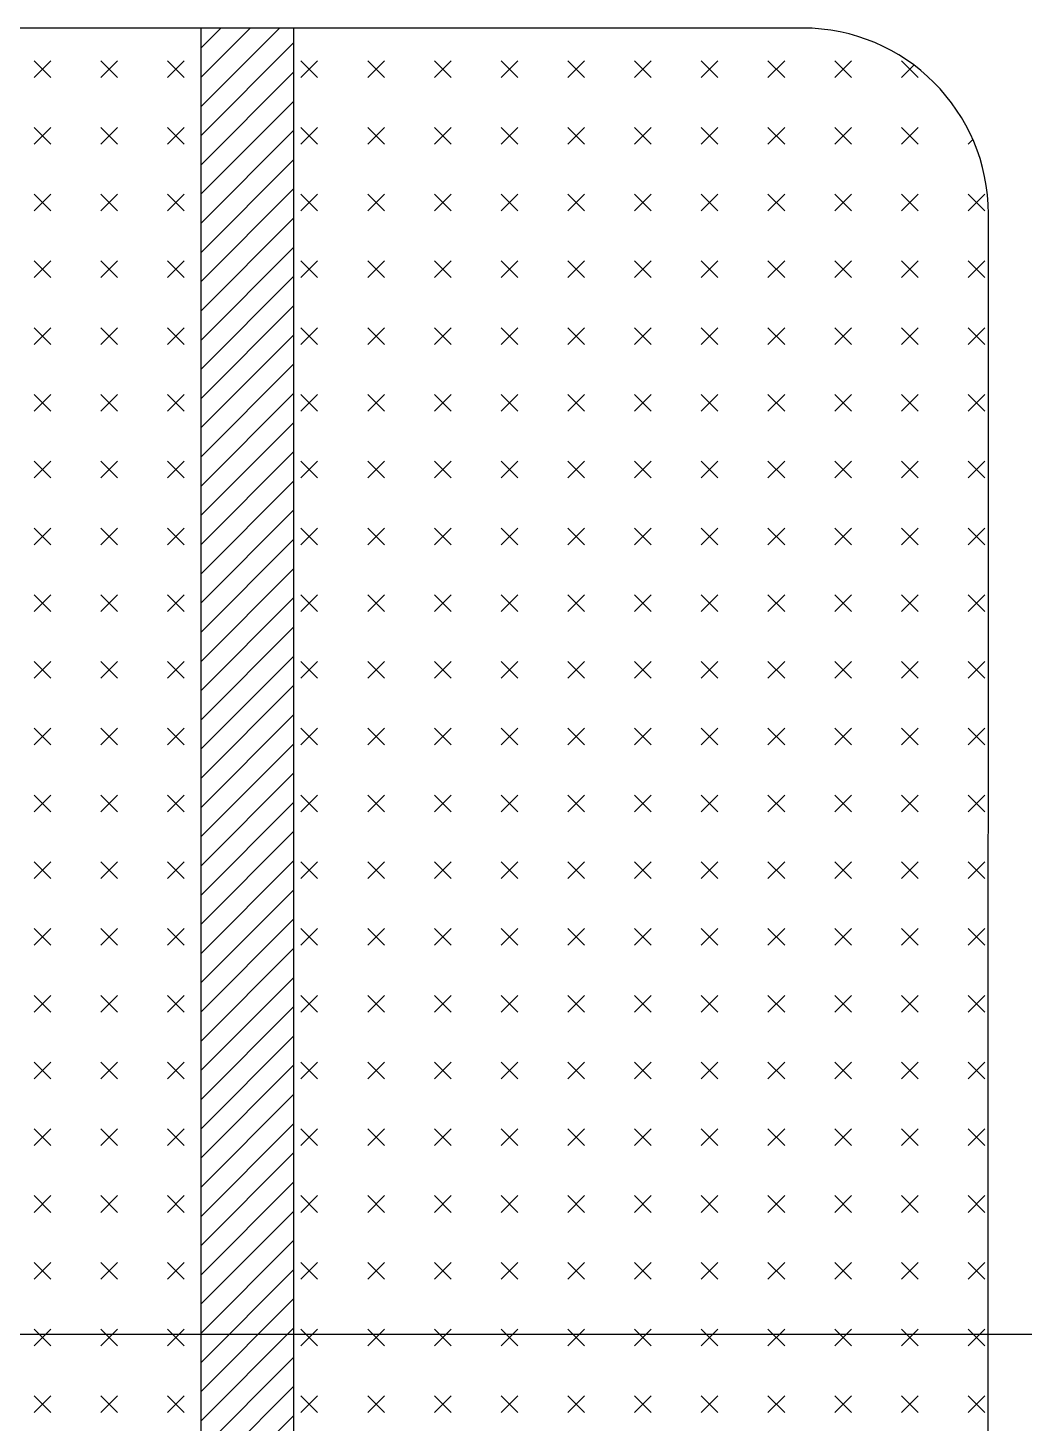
# Model space of a CAD drawing. Extents: x 877.3 to 905.5, y -378.9 to -356.4.
# Drawn here: x 879.249 to 879.744, y -368.605 to -367.913 of the extents above; entities that cross this region are included whole.
import ezdxf

# ---------------------------------------------------------------- set-up
doc = ezdxf.new("R2010")
doc.units = 0
doc.header["$LTSCALE"] = 0.01
doc.layers.get('0').update_dxf_attribs({"linetype": 'CONTINUOUS'})

msp = doc.modelspace()

# ---------------------------------------------------------------- linework, layer by layer
at = {"color": 7}
for p, q in [((879.63388, -367.91317), (877.97404, -367.9131)), ((879.33508, -367.91316), (879.33502, -369.29636)), ((879.3741, -367.91316), (879.33508, -367.95219)), ((879.35961, -367.91316), (879.33508, -367.9377)), ((879.34512, -367.91316), (879.33508, -367.92321)), ((879.38118, -367.91316), (879.38113, -369.29636)), ((879.38118, -367.92057), (879.33507, -367.96668)), ((879.2606, -367.92936), (879.25232, -367.93764)), ((879.2606, -367.93764), (879.25232, -367.92936)), ((879.29372, -367.92936), (879.28544, -367.93764)), ((879.29372, -367.93764), (879.28544, -367.92936)), ((879.32685, -367.92936), (879.31857, -367.93764)), ((879.32685, -367.93764), (879.31857, -367.92936)), ((879.38118, -367.93507), (879.33507, -367.98117)), ((879.39309, -367.92936), (879.38481, -367.93764)), ((879.39309, -367.93764), (879.38481, -367.92936)), ((879.42622, -367.92936), (879.41794, -367.93764)), ((879.42622, -367.93764), (879.41794, -367.92936)), ((879.45934, -367.92936), (879.45106, -367.93764)), ((879.45934, -367.93764), (879.45106, -367.92936)), ((879.49247, -367.92936), (879.48419, -367.93764)), ((879.49247, -367.93764), (879.48419, -367.92936)), ((879.52559, -367.92936), (879.51731, -367.93764)), ((879.52559, -367.93764), (879.51731, -367.92936)), ((879.55871, -367.92936), (879.55043, -367.93764)), ((879.55871, -367.93764), (879.55043, -367.92936)), ((879.59184, -367.92936), (879.58356, -367.93764)), ((879.59184, -367.93764), (879.58356, -367.92936)), ((879.62496, -367.92936), (879.61668, -367.93764)), ((879.62496, -367.93764), (879.61668, -367.92936)), ((879.65809, -367.92936), (879.64981, -367.93764)), ((879.65809, -367.93764), (879.64981, -367.92936)), ((879.69121, -367.93764), (879.68293, -367.92936)), ((879.68906, -367.93151), (879.68293, -367.93764)), ((879.38118, -367.94956), (879.33507, -367.99567)), ((879.2606, -367.96249), (879.25232, -367.97077)), ((879.2606, -367.97077), (879.25232, -367.96249)), ((879.29372, -367.96249), (879.28544, -367.97077)), ((879.29372, -367.97077), (879.28544, -367.96249)), ((879.32685, -367.96249), (879.31857, -367.97077)), ((879.32685, -367.97077), (879.31857, -367.96249)), ((879.39309, -367.96249), (879.38481, -367.97077)), ((879.39309, -367.97077), (879.38481, -367.96249)), ((879.42622, -367.96249), (879.41794, -367.97077)), ((879.42622, -367.97077), (879.41794, -367.96249)), ((879.45934, -367.96249), (879.45106, -367.97077)), ((879.45934, -367.97077), (879.45106, -367.96249)), ((879.49247, -367.96249), (879.48419, -367.97077)), ((879.49247, -367.97077), (879.48419, -367.96249)), ((879.52559, -367.96249), (879.51731, -367.97077)), ((879.52559, -367.97077), (879.51731, -367.96249)), ((879.55871, -367.96249), (879.55043, -367.97077)), ((879.55871, -367.97077), (879.55043, -367.96249)), ((879.59184, -367.96249), (879.58356, -367.97077)), ((879.59184, -367.97077), (879.58356, -367.96249)), ((879.62496, -367.96249), (879.61668, -367.97077)), ((879.62496, -367.97077), (879.61668, -367.96249)), ((879.65809, -367.96249), (879.64981, -367.97077)), ((879.65809, -367.97077), (879.64981, -367.96249)), ((879.69121, -367.96249), (879.68293, -367.97077)), ((879.69121, -367.97077), (879.68293, -367.96249)), ((879.38118, -367.96405), (879.33507, -368.01016)), ((879.71837, -367.96845), (879.71605, -367.97077)), ((879.38118, -367.97854), (879.33507, -368.02465)), ((879.2606, -367.99561), (879.25232, -368.00389)), ((879.2606, -368.00389), (879.25232, -367.99561)), ((879.29372, -367.99561), (879.28544, -368.00389)), ((879.29372, -368.00389), (879.28544, -367.99561)), ((879.32685, -367.99561), (879.31857, -368.00389)), ((879.32685, -368.00389), (879.31857, -367.99561)), ((879.38118, -367.99303), (879.33507, -368.03914)), ((879.39309, -367.99561), (879.38481, -368.00389)), ((879.39309, -368.00389), (879.38481, -367.99561)), ((879.42622, -367.99561), (879.41794, -368.00389)), ((879.42622, -368.00389), (879.41794, -367.99561)), ((879.45934, -367.99561), (879.45106, -368.00389)), ((879.45934, -368.00389), (879.45106, -367.99561)), ((879.49247, -367.99561), (879.48419, -368.00389)), ((879.49247, -368.00389), (879.48419, -367.99561)), ((879.52559, -367.99561), (879.51731, -368.00389)), ((879.52559, -368.00389), (879.51731, -367.99561)), ((879.55871, -367.99561), (879.55043, -368.00389)), ((879.55871, -368.00389), (879.55043, -367.99561)), ((879.59184, -367.99561), (879.58356, -368.00389)), ((879.59184, -368.00389), (879.58356, -367.99561)), ((879.62496, -367.99561), (879.61668, -368.00389)), ((879.62496, -368.00389), (879.61668, -367.99561)), ((879.65809, -367.99561), (879.64981, -368.00389)), ((879.65809, -368.00389), (879.64981, -367.99561)), ((879.69121, -367.99561), (879.68293, -368.00389)), ((879.69121, -368.00389), (879.68293, -367.99561)), ((879.72433, -367.99561), (879.71605, -368.00389)), ((879.72433, -368.00389), (879.71605, -367.99561)), ((879.38118, -368.00753), (879.33507, -368.05364)), ((879.72604, -369.20416), (879.72609, -368.00539)), ((879.38118, -368.02202), (879.33507, -368.06813)), ((879.2606, -368.02874), (879.25232, -368.03702)), ((879.2606, -368.03702), (879.25232, -368.02874)), ((879.29372, -368.02874), (879.28544, -368.03702)), ((879.29372, -368.03702), (879.28544, -368.02874)), ((879.32685, -368.02874), (879.31857, -368.03702)), ((879.32685, -368.03702), (879.31857, -368.02874)), ((879.39309, -368.02874), (879.38481, -368.03702)), ((879.39309, -368.03702), (879.38481, -368.02874)), ((879.42622, -368.02874), (879.41794, -368.03702)), ((879.42622, -368.03702), (879.41794, -368.02874)), ((879.45934, -368.02874), (879.45106, -368.03702)), ((879.45934, -368.03702), (879.45106, -368.02874)), ((879.49247, -368.02874), (879.48419, -368.03702)), ((879.49247, -368.03702), (879.48419, -368.02874)), ((879.52559, -368.02874), (879.51731, -368.03702)), ((879.52559, -368.03702), (879.51731, -368.02874)), ((879.55871, -368.02874), (879.55043, -368.03702)), ((879.55871, -368.03702), (879.55043, -368.02874)), ((879.59184, -368.02874), (879.58356, -368.03702)), ((879.59184, -368.03702), (879.58356, -368.02874)), ((879.62496, -368.02874), (879.61668, -368.03702)), ((879.62496, -368.03702), (879.61668, -368.02874)), ((879.65809, -368.02874), (879.64981, -368.03702)), ((879.65809, -368.03702), (879.64981, -368.02874)), ((879.69121, -368.02874), (879.68293, -368.03702)), ((879.69121, -368.03702), (879.68293, -368.02874)), ((879.72433, -368.02874), (879.71605, -368.03702)), ((879.72433, -368.03702), (879.71605, -368.02874)), ((879.38118, -368.03651), (879.33507, -368.08262)), ((879.38118, -368.051), (879.33507, -368.09711)), ((879.2606, -368.06186), (879.25232, -368.07014)), ((879.2606, -368.07014), (879.25232, -368.06186)), ((879.29372, -368.06186), (879.28544, -368.07014)), ((879.29372, -368.07014), (879.28544, -368.06186)), ((879.32685, -368.06186), (879.31857, -368.07014)), ((879.32685, -368.07014), (879.31857, -368.06186)), ((879.38118, -368.0655), (879.33507, -368.1116)), ((879.39309, -368.06186), (879.38481, -368.07014)), ((879.39309, -368.07014), (879.38481, -368.06186)), ((879.42622, -368.06186), (879.41794, -368.07014)), ((879.42622, -368.07014), (879.41794, -368.06186)), ((879.45934, -368.06186), (879.45106, -368.07014)), ((879.45934, -368.07014), (879.45106, -368.06186)), ((879.49247, -368.06186), (879.48419, -368.07014)), ((879.49247, -368.07014), (879.48419, -368.06186)), ((879.52559, -368.06186), (879.51731, -368.07014)), ((879.52559, -368.07014), (879.51731, -368.06186)), ((879.55871, -368.06186), (879.55043, -368.07014)), ((879.55871, -368.07014), (879.55043, -368.06186)), ((879.59184, -368.06186), (879.58356, -368.07014)), ((879.59184, -368.07014), (879.58356, -368.06186)), ((879.62496, -368.06186), (879.61668, -368.07014)), ((879.62496, -368.07014), (879.61668, -368.06186)), ((879.65809, -368.06186), (879.64981, -368.07014)), ((879.65809, -368.07014), (879.64981, -368.06186)), ((879.69121, -368.06186), (879.68293, -368.07014)), ((879.69121, -368.07014), (879.68293, -368.06186)), ((879.72433, -368.06186), (879.71605, -368.07014)), ((879.72433, -368.07014), (879.71605, -368.06186)), ((879.38118, -368.07999), (879.33507, -368.1261)), ((879.2606, -368.09498), (879.25232, -368.10326)), ((879.2606, -368.10326), (879.25232, -368.09498)), ((879.29372, -368.09498), (879.28544, -368.10326)), ((879.29372, -368.10326), (879.28544, -368.09498)), ((879.32685, -368.09498), (879.31857, -368.10326)), ((879.32685, -368.10326), (879.31857, -368.09498)), ((879.38118, -368.09448), (879.33507, -368.14059)), ((879.39309, -368.09498), (879.38481, -368.10326)), ((879.39309, -368.10326), (879.38481, -368.09498)), ((879.42622, -368.09498), (879.41794, -368.10326)), ((879.42622, -368.10326), (879.41794, -368.09498)), ((879.45934, -368.09498), (879.45106, -368.10326)), ((879.45934, -368.10326), (879.45106, -368.09498)), ((879.49247, -368.09498), (879.48419, -368.10326)), ((879.49247, -368.10326), (879.48419, -368.09498)), ((879.52559, -368.09498), (879.51731, -368.10326)), ((879.52559, -368.10326), (879.51731, -368.09498)), ((879.55871, -368.09498), (879.55043, -368.10326)), ((879.55871, -368.10326), (879.55043, -368.09498)), ((879.59184, -368.09498), (879.58356, -368.10326)), ((879.59184, -368.10326), (879.58356, -368.09498)), ((879.62496, -368.09498), (879.61668, -368.10326)), ((879.62496, -368.10326), (879.61668, -368.09498)), ((879.65809, -368.09498), (879.64981, -368.10326)), ((879.65809, -368.10326), (879.64981, -368.09498)), ((879.69121, -368.09498), (879.68293, -368.10326)), ((879.69121, -368.10326), (879.68293, -368.09498)), ((879.72433, -368.09498), (879.71605, -368.10326)), ((879.72433, -368.10326), (879.71605, -368.09498)), ((879.38118, -368.10897), (879.33507, -368.15508)), ((879.2606, -368.12811), (879.25232, -368.13639)), ((879.2606, -368.13639), (879.25232, -368.12811)), ((879.29372, -368.12811), (879.28544, -368.13639)), ((879.29372, -368.13639), (879.28544, -368.12811)), ((879.32685, -368.12811), (879.31857, -368.13639)), ((879.32685, -368.13639), (879.31857, -368.12811)), ((879.38117, -368.12347), (879.33507, -368.16957)), ((879.39309, -368.12811), (879.38481, -368.13639)), ((879.39309, -368.13639), (879.38481, -368.12811)), ((879.42622, -368.12811), (879.41794, -368.13639)), ((879.42622, -368.13639), (879.41794, -368.12811)), ((879.45934, -368.12811), (879.45106, -368.13639)), ((879.45934, -368.13639), (879.45106, -368.12811)), ((879.49247, -368.12811), (879.48419, -368.13639)), ((879.49247, -368.13639), (879.48419, -368.12811)), ((879.52559, -368.12811), (879.51731, -368.13639)), ((879.52559, -368.13639), (879.51731, -368.12811)), ((879.55871, -368.12811), (879.55043, -368.13639)), ((879.55871, -368.13639), (879.55043, -368.12811)), ((879.59184, -368.12811), (879.58356, -368.13639)), ((879.59184, -368.13639), (879.58356, -368.12811)), ((879.62496, -368.12811), (879.61668, -368.13639)), ((879.62496, -368.13639), (879.61668, -368.12811)), ((879.65809, -368.12811), (879.64981, -368.13639)), ((879.65809, -368.13639), (879.64981, -368.12811)), ((879.69121, -368.12811), (879.68293, -368.13639)), ((879.69121, -368.13639), (879.68293, -368.12811)), ((879.72433, -368.12811), (879.71605, -368.13639)), ((879.72433, -368.13639), (879.71605, -368.12811)), ((879.38117, -368.13796), (879.33507, -368.18407)), ((879.38117, -368.15245), (879.33507, -368.19856)), ((879.2606, -368.16123), (879.25232, -368.16951)), ((879.2606, -368.16951), (879.25232, -368.16123)), ((879.29372, -368.16123), (879.28544, -368.16951)), ((879.29372, -368.16951), (879.28544, -368.16123)), ((879.32685, -368.16123), (879.31857, -368.16951)), ((879.32685, -368.16951), (879.31857, -368.16123)), ((879.39309, -368.16123), (879.38481, -368.16951)), ((879.39309, -368.16951), (879.38481, -368.16123)), ((879.42622, -368.16123), (879.41794, -368.16951)), ((879.42622, -368.16951), (879.41794, -368.16123)), ((879.45934, -368.16123), (879.45106, -368.16951)), ((879.45934, -368.16951), (879.45106, -368.16123)), ((879.49247, -368.16123), (879.48419, -368.16951)), ((879.49247, -368.16951), (879.48419, -368.16123)), ((879.52559, -368.16123), (879.51731, -368.16951)), ((879.52559, -368.16951), (879.51731, -368.16123)), ((879.55871, -368.16123), (879.55043, -368.16951)), ((879.55871, -368.16951), (879.55043, -368.16123)), ((879.59184, -368.16123), (879.58356, -368.16951)), ((879.59184, -368.16951), (879.58356, -368.16123)), ((879.62496, -368.16123), (879.61668, -368.16951)), ((879.62496, -368.16951), (879.61668, -368.16123)), ((879.65809, -368.16123), (879.64981, -368.16951)), ((879.65809, -368.16951), (879.64981, -368.16123)), ((879.69121, -368.16123), (879.68293, -368.16951)), ((879.69121, -368.16951), (879.68293, -368.16123)), ((879.72433, -368.16123), (879.71605, -368.16951)), ((879.72433, -368.16951), (879.71605, -368.16123)), ((879.38117, -368.16694), (879.33506, -368.21305)), ((879.38117, -368.18143), (879.33506, -368.22754)), ((879.2606, -368.19436), (879.25232, -368.20264)), ((879.2606, -368.20264), (879.25232, -368.19436)), ((879.29372, -368.19436), (879.28544, -368.20264)), ((879.29372, -368.20264), (879.28544, -368.19436)), ((879.32685, -368.19436), (879.31857, -368.20264)), ((879.32685, -368.20264), (879.31857, -368.19436)), ((879.38117, -368.19593), (879.33506, -368.24204)), ((879.39309, -368.19436), (879.38481, -368.20264)), ((879.39309, -368.20264), (879.38481, -368.19436)), ((879.42622, -368.19436), (879.41794, -368.20264)), ((879.42622, -368.20264), (879.41794, -368.19436)), ((879.45934, -368.19436), (879.45106, -368.20264)), ((879.45934, -368.20264), (879.45106, -368.19436)), ((879.49247, -368.19436), (879.48419, -368.20264)), ((879.49247, -368.20264), (879.48419, -368.19436)), ((879.52559, -368.19436), (879.51731, -368.20264)), ((879.52559, -368.20264), (879.51731, -368.19436)), ((879.55871, -368.19436), (879.55043, -368.20264)), ((879.55871, -368.20264), (879.55043, -368.19436)), ((879.59184, -368.19436), (879.58356, -368.20264)), ((879.59184, -368.20264), (879.58356, -368.19436)), ((879.62496, -368.19436), (879.61668, -368.20264)), ((879.62496, -368.20264), (879.61668, -368.19436)), ((879.65809, -368.19436), (879.64981, -368.20264)), ((879.65809, -368.20264), (879.64981, -368.19436)), ((879.69121, -368.19436), (879.68293, -368.20264)), ((879.69121, -368.20264), (879.68293, -368.19436)), ((879.72433, -368.19436), (879.71605, -368.20264)), ((879.72433, -368.20264), (879.71605, -368.19436)), ((879.38117, -368.21042), (879.33506, -368.25653)), ((879.38117, -368.22491), (879.33506, -368.27102)), ((879.2606, -368.22748), (879.25232, -368.23576)), ((879.2606, -368.23576), (879.25232, -368.22748)), ((879.29372, -368.22748), (879.28544, -368.23576)), ((879.29372, -368.23576), (879.28544, -368.22748)), ((879.32685, -368.22748), (879.31857, -368.23576)), ((879.32685, -368.23576), (879.31857, -368.22748)), ((879.39309, -368.22748), (879.38481, -368.23576)), ((879.39309, -368.23576), (879.38481, -368.22748)), ((879.42622, -368.22748), (879.41794, -368.23576)), ((879.42622, -368.23576), (879.41794, -368.22748)), ((879.45934, -368.22748), (879.45106, -368.23576)), ((879.45934, -368.23576), (879.45106, -368.22748)), ((879.49247, -368.22748), (879.48419, -368.23576)), ((879.49247, -368.23576), (879.48419, -368.22748)), ((879.52559, -368.22748), (879.51731, -368.23576)), ((879.52559, -368.23576), (879.51731, -368.22748)), ((879.55871, -368.22748), (879.55043, -368.23576)), ((879.55871, -368.23576), (879.55043, -368.22748)), ((879.59184, -368.22748), (879.58356, -368.23576)), ((879.59184, -368.23576), (879.58356, -368.22748)), ((879.62496, -368.22748), (879.61668, -368.23576)), ((879.62496, -368.23576), (879.61668, -368.22748)), ((879.65809, -368.22748), (879.64981, -368.23576)), ((879.65809, -368.23576), (879.64981, -368.22748)), ((879.69121, -368.22748), (879.68293, -368.23576)), ((879.69121, -368.23576), (879.68293, -368.22748)), ((879.72433, -368.22748), (879.71605, -368.23576)), ((879.72433, -368.23576), (879.71605, -368.22748)), ((879.38117, -368.2394), (879.33506, -368.28551)), ((879.38117, -368.2539), (879.33506, -368.3)), ((879.2606, -368.2606), (879.25232, -368.26888)), ((879.2606, -368.26888), (879.25232, -368.2606)), ((879.29372, -368.2606), (879.28544, -368.26888)), ((879.29372, -368.26888), (879.28544, -368.2606)), ((879.32685, -368.2606), (879.31857, -368.26888)), ((879.32685, -368.26888), (879.31857, -368.2606)), ((879.39309, -368.2606), (879.38481, -368.26888)), ((879.39309, -368.26888), (879.38481, -368.2606)), ((879.42622, -368.2606), (879.41794, -368.26888)), ((879.42622, -368.26888), (879.41794, -368.2606)), ((879.45934, -368.2606), (879.45106, -368.26888)), ((879.45934, -368.26888), (879.45106, -368.2606)), ((879.49247, -368.2606), (879.48419, -368.26888)), ((879.49247, -368.26888), (879.48419, -368.2606)), ((879.52559, -368.2606), (879.51731, -368.26888)), ((879.52559, -368.26888), (879.51731, -368.2606)), ((879.55871, -368.2606), (879.55043, -368.26888)), ((879.55871, -368.26888), (879.55043, -368.2606)), ((879.59184, -368.2606), (879.58356, -368.26888)), ((879.59184, -368.26888), (879.58356, -368.2606)), ((879.62496, -368.2606), (879.61668, -368.26888)), ((879.62496, -368.26888), (879.61668, -368.2606)), ((879.65809, -368.2606), (879.64981, -368.26888)), ((879.65809, -368.26888), (879.64981, -368.2606)), ((879.69121, -368.2606), (879.68293, -368.26888)), ((879.69121, -368.26888), (879.68293, -368.2606)), ((879.72433, -368.2606), (879.71605, -368.26888)), ((879.72433, -368.26888), (879.71605, -368.2606)), ((879.38117, -368.26839), (879.33506, -368.3145)), ((879.38117, -368.28288), (879.33506, -368.32899)), ((879.2606, -368.29373), (879.25232, -368.30201)), ((879.2606, -368.30201), (879.25232, -368.29373)), ((879.29372, -368.29373), (879.28544, -368.30201)), ((879.29372, -368.30201), (879.28544, -368.29373)), ((879.32685, -368.29373), (879.31857, -368.30201)), ((879.32685, -368.30201), (879.31857, -368.29373)), ((879.39309, -368.29373), (879.38481, -368.30201)), ((879.39309, -368.30201), (879.38481, -368.29373)), ((879.42622, -368.29373), (879.41794, -368.30201)), ((879.42622, -368.30201), (879.41794, -368.29373)), ((879.45934, -368.29373), (879.45106, -368.30201)), ((879.45934, -368.30201), (879.45106, -368.29373)), ((879.49247, -368.29373), (879.48419, -368.30201)), ((879.49247, -368.30201), (879.48419, -368.29373)), ((879.52559, -368.29373), (879.51731, -368.30201)), ((879.52559, -368.30201), (879.51731, -368.29373)), ((879.55871, -368.29373), (879.55043, -368.30201)), ((879.55871, -368.30201), (879.55043, -368.29373)), ((879.59184, -368.29373), (879.58356, -368.30201)), ((879.59184, -368.30201), (879.58356, -368.29373)), ((879.62496, -368.29373), (879.61668, -368.30201)), ((879.62496, -368.30201), (879.61668, -368.29373)), ((879.65809, -368.29373), (879.64981, -368.30201)), ((879.65809, -368.30201), (879.64981, -368.29373)), ((879.69121, -368.29373), (879.68293, -368.30201)), ((879.69121, -368.30201), (879.68293, -368.29373)), ((879.72433, -368.29373), (879.71605, -368.30201)), ((879.72433, -368.30201), (879.71605, -368.29373)), ((879.38117, -368.29737), (879.33506, -368.34348)), ((879.38117, -368.31187), (879.33506, -368.35797)), ((879.2606, -368.32685), (879.25232, -368.33513)), ((879.2606, -368.33513), (879.25232, -368.32685)), ((879.29372, -368.32685), (879.28544, -368.33513)), ((879.29372, -368.33513), (879.28544, -368.32685)), ((879.32685, -368.32685), (879.31857, -368.33513)), ((879.32685, -368.33513), (879.31857, -368.32685)), ((879.38117, -368.32636), (879.33506, -368.37247)), ((879.39309, -368.32685), (879.38481, -368.33513)), ((879.39309, -368.33513), (879.38481, -368.32685)), ((879.42622, -368.32685), (879.41794, -368.33513)), ((879.42622, -368.33513), (879.41794, -368.32685)), ((879.45934, -368.32685), (879.45106, -368.33513)), ((879.45934, -368.33513), (879.45106, -368.32685)), ((879.49247, -368.32685), (879.48419, -368.33513)), ((879.49247, -368.33513), (879.48419, -368.32685)), ((879.52559, -368.32685), (879.51731, -368.33513)), ((879.52559, -368.33513), (879.51731, -368.32685)), ((879.55871, -368.32685), (879.55043, -368.33513)), ((879.55871, -368.33513), (879.55043, -368.32685)), ((879.59184, -368.32685), (879.58356, -368.33513)), ((879.59184, -368.33513), (879.58356, -368.32685)), ((879.62496, -368.32685), (879.61668, -368.33513)), ((879.62496, -368.33513), (879.61668, -368.32685)), ((879.65809, -368.32685), (879.64981, -368.33513)), ((879.65809, -368.33513), (879.64981, -368.32685)), ((879.69121, -368.32685), (879.68293, -368.33513)), ((879.69121, -368.33513), (879.68293, -368.32685)), ((879.72433, -368.32685), (879.71605, -368.33513)), ((879.72433, -368.33513), (879.71605, -368.32685)), ((879.38117, -368.34085), (879.33506, -368.38696)), ((879.38117, -368.35534), (879.33506, -368.40145)), ((879.2606, -368.35997), (879.25232, -368.36826)), ((879.2606, -368.36826), (879.25232, -368.35997)), ((879.29372, -368.35997), (879.28544, -368.36826)), ((879.29372, -368.36826), (879.28544, -368.35997)), ((879.32685, -368.35997), (879.31857, -368.36826)), ((879.32685, -368.36826), (879.31857, -368.35997)), ((879.39309, -368.35997), (879.38481, -368.36826)), ((879.39309, -368.36826), (879.38481, -368.35997)), ((879.42622, -368.35997), (879.41794, -368.36826)), ((879.42622, -368.36826), (879.41794, -368.35997)), ((879.45934, -368.35997), (879.45106, -368.36826)), ((879.45934, -368.36826), (879.45106, -368.35997)), ((879.49247, -368.35997), (879.48419, -368.36826)), ((879.49247, -368.36826), (879.48419, -368.35997)), ((879.52559, -368.35997), (879.51731, -368.36826)), ((879.52559, -368.36826), (879.51731, -368.35997)), ((879.55871, -368.35997), (879.55043, -368.36826)), ((879.55871, -368.36826), (879.55043, -368.35997)), ((879.59184, -368.35997), (879.58356, -368.36826)), ((879.59184, -368.36826), (879.58356, -368.35997)), ((879.62496, -368.35997), (879.61668, -368.36826)), ((879.62496, -368.36826), (879.61668, -368.35997)), ((879.65809, -368.35997), (879.64981, -368.36826)), ((879.65809, -368.36826), (879.64981, -368.35997)), ((879.69121, -368.35997), (879.68293, -368.36826)), ((879.69121, -368.36826), (879.68293, -368.35997)), ((879.72433, -368.35997), (879.71605, -368.36826)), ((879.72433, -368.36826), (879.71605, -368.35997)), ((879.38116, -368.36983), (879.33506, -368.41594)), ((879.38116, -368.38433), (879.33506, -368.43044)), ((879.2606, -368.3931), (879.25232, -368.40138)), ((879.2606, -368.40138), (879.25232, -368.3931)), ((879.29372, -368.3931), (879.28544, -368.40138)), ((879.29372, -368.40138), (879.28544, -368.3931)), ((879.32685, -368.3931), (879.31857, -368.40138)), ((879.32685, -368.40138), (879.31857, -368.3931)), ((879.38116, -368.39882), (879.33506, -368.44493)), ((879.39309, -368.3931), (879.38481, -368.40138)), ((879.39309, -368.40138), (879.38481, -368.3931)), ((879.42622, -368.3931), (879.41794, -368.40138)), ((879.42622, -368.40138), (879.41794, -368.3931)), ((879.45934, -368.3931), (879.45106, -368.40138)), ((879.45934, -368.40138), (879.45106, -368.3931)), ((879.49247, -368.3931), (879.48419, -368.40138)), ((879.49247, -368.40138), (879.48419, -368.3931)), ((879.52559, -368.3931), (879.51731, -368.40138)), ((879.52559, -368.40138), (879.51731, -368.3931)), ((879.55871, -368.3931), (879.55043, -368.40138)), ((879.55871, -368.40138), (879.55043, -368.3931)), ((879.59184, -368.3931), (879.58356, -368.40138)), ((879.59184, -368.40138), (879.58356, -368.3931)), ((879.62496, -368.3931), (879.61668, -368.40138)), ((879.62496, -368.40138), (879.61668, -368.3931)), ((879.65809, -368.3931), (879.64981, -368.40138)), ((879.65809, -368.40138), (879.64981, -368.3931)), ((879.69121, -368.3931), (879.68293, -368.40138)), ((879.69121, -368.40138), (879.68293, -368.3931)), ((879.72433, -368.3931), (879.71605, -368.40138)), ((879.72433, -368.40138), (879.71605, -368.3931)), ((879.38116, -368.41331), (879.33505, -368.45942)), ((879.2606, -368.42622), (879.25232, -368.4345)), ((879.2606, -368.4345), (879.25232, -368.42622)), ((879.29372, -368.42622), (879.28544, -368.4345)), ((879.29372, -368.4345), (879.28544, -368.42622)), ((879.32685, -368.42622), (879.31857, -368.4345)), ((879.32685, -368.4345), (879.31857, -368.42622)), ((879.39309, -368.42622), (879.38481, -368.4345)), ((879.39309, -368.4345), (879.38481, -368.42622)), ((879.42622, -368.42622), (879.41794, -368.4345)), ((879.42622, -368.4345), (879.41794, -368.42622)), ((879.45934, -368.42622), (879.45106, -368.4345)), ((879.45934, -368.4345), (879.45106, -368.42622)), ((879.49247, -368.42622), (879.48419, -368.4345)), ((879.49247, -368.4345), (879.48419, -368.42622)), ((879.52559, -368.42622), (879.51731, -368.4345)), ((879.52559, -368.4345), (879.51731, -368.42622)), ((879.55871, -368.42622), (879.55043, -368.4345)), ((879.55871, -368.4345), (879.55043, -368.42622)), ((879.59184, -368.42622), (879.58356, -368.4345)), ((879.59184, -368.4345), (879.58356, -368.42622)), ((879.62496, -368.42622), (879.61668, -368.4345)), ((879.62496, -368.4345), (879.61668, -368.42622)), ((879.65809, -368.42622), (879.64981, -368.4345)), ((879.65809, -368.4345), (879.64981, -368.42622)), ((879.69121, -368.42622), (879.68293, -368.4345)), ((879.69121, -368.4345), (879.68293, -368.42622)), ((879.72433, -368.42622), (879.71605, -368.4345)), ((879.72433, -368.4345), (879.71605, -368.42622)), ((879.38116, -368.4278), (879.33505, -368.47391)), ((879.38116, -368.4423), (879.33505, -368.4884)), ((879.2606, -368.45935), (879.25232, -368.46763)), ((879.2606, -368.46763), (879.25232, -368.45935)), ((879.29372, -368.45935), (879.28544, -368.46763)), ((879.29372, -368.46763), (879.28544, -368.45935)), ((879.32685, -368.45935), (879.31857, -368.46763)), ((879.32685, -368.46763), (879.31857, -368.45935)), ((879.38116, -368.45679), (879.33505, -368.5029)), ((879.39309, -368.45935), (879.38481, -368.46763)), ((879.39309, -368.46763), (879.38481, -368.45935)), ((879.42622, -368.45935), (879.41794, -368.46763)), ((879.42622, -368.46763), (879.41794, -368.45935)), ((879.45934, -368.45935), (879.45106, -368.46763)), ((879.45934, -368.46763), (879.45106, -368.45935)), ((879.49247, -368.45935), (879.48419, -368.46763)), ((879.49247, -368.46763), (879.48419, -368.45935)), ((879.52559, -368.45935), (879.51731, -368.46763)), ((879.52559, -368.46763), (879.51731, -368.45935)), ((879.55871, -368.45935), (879.55043, -368.46763)), ((879.55871, -368.46763), (879.55043, -368.45935)), ((879.59184, -368.45935), (879.58356, -368.46763)), ((879.59184, -368.46763), (879.58356, -368.45935)), ((879.62496, -368.45935), (879.61668, -368.46763)), ((879.62496, -368.46763), (879.61668, -368.45935)), ((879.65809, -368.45935), (879.64981, -368.46763)), ((879.65809, -368.46763), (879.64981, -368.45935)), ((879.69121, -368.45935), (879.68293, -368.46763)), ((879.69121, -368.46763), (879.68293, -368.45935)), ((879.72433, -368.45935), (879.71605, -368.46763)), ((879.72433, -368.46763), (879.71605, -368.45935)), ((879.38116, -368.47128), (879.33505, -368.51739)), ((879.38116, -368.48577), (879.33505, -368.53188)), ((879.2606, -368.49247), (879.25232, -368.50075)), ((879.2606, -368.50075), (879.25232, -368.49247)), ((879.29372, -368.49247), (879.28544, -368.50075)), ((879.29372, -368.50075), (879.28544, -368.49247)), ((879.32685, -368.49247), (879.31857, -368.50075)), ((879.32685, -368.50075), (879.31857, -368.49247)), ((879.39309, -368.49247), (879.38481, -368.50075)), ((879.39309, -368.50075), (879.38481, -368.49247)), ((879.42622, -368.49247), (879.41794, -368.50075)), ((879.42622, -368.50075), (879.41794, -368.49247)), ((879.45934, -368.49247), (879.45106, -368.50075)), ((879.45934, -368.50075), (879.45106, -368.49247)), ((879.49247, -368.49247), (879.48419, -368.50075)), ((879.49247, -368.50075), (879.48419, -368.49247)), ((879.52559, -368.49247), (879.51731, -368.50075)), ((879.52559, -368.50075), (879.51731, -368.49247)), ((879.55871, -368.49247), (879.55043, -368.50075)), ((879.55871, -368.50075), (879.55043, -368.49247)), ((879.59184, -368.49247), (879.58356, -368.50075)), ((879.59184, -368.50075), (879.58356, -368.49247)), ((879.62496, -368.49247), (879.61668, -368.50075)), ((879.62496, -368.50075), (879.61668, -368.49247)), ((879.65809, -368.49247), (879.64981, -368.50075)), ((879.65809, -368.50075), (879.64981, -368.49247)), ((879.69121, -368.49247), (879.68293, -368.50075)), ((879.69121, -368.50075), (879.68293, -368.49247)), ((879.72433, -368.49247), (879.71605, -368.50075)), ((879.72433, -368.50075), (879.71605, -368.49247)), ((879.38116, -368.50027), (879.33505, -368.54637)), ((879.38116, -368.51476), (879.33505, -368.56087)), ((879.2606, -368.52559), (879.25232, -368.53388)), ((879.2606, -368.53388), (879.25232, -368.52559)), ((879.29372, -368.52559), (879.28544, -368.53388)), ((879.29372, -368.53388), (879.28544, -368.52559)), ((879.32685, -368.52559), (879.31857, -368.53388)), ((879.32685, -368.53388), (879.31857, -368.52559)), ((879.38116, -368.52925), (879.33505, -368.57536)), ((879.39309, -368.52559), (879.38481, -368.53388)), ((879.39309, -368.53388), (879.38481, -368.52559)), ((879.42622, -368.52559), (879.41794, -368.53388)), ((879.42622, -368.53388), (879.41794, -368.52559)), ((879.45934, -368.52559), (879.45106, -368.53388)), ((879.45934, -368.53388), (879.45106, -368.52559)), ((879.49247, -368.52559), (879.48419, -368.53388)), ((879.49247, -368.53388), (879.48419, -368.52559)), ((879.52559, -368.52559), (879.51731, -368.53388)), ((879.52559, -368.53388), (879.51731, -368.52559)), ((879.55871, -368.52559), (879.55043, -368.53388)), ((879.55871, -368.53388), (879.55043, -368.52559)), ((879.59184, -368.52559), (879.58356, -368.53388)), ((879.59184, -368.53388), (879.58356, -368.52559)), ((879.62496, -368.52559), (879.61668, -368.53388)), ((879.62496, -368.53388), (879.61668, -368.52559)), ((879.65809, -368.52559), (879.64981, -368.53388)), ((879.65809, -368.53388), (879.64981, -368.52559)), ((879.69121, -368.52559), (879.68293, -368.53388)), ((879.69121, -368.53388), (879.68293, -368.52559)), ((879.72433, -368.52559), (879.71605, -368.53388)), ((879.72433, -368.53388), (879.71605, -368.52559)), ((879.38116, -368.54374), (879.33505, -368.58985)), ((879.2606, -368.55872), (879.25232, -368.567)), ((879.2606, -368.567), (879.25232, -368.55872)), ((879.29372, -368.55872), (879.28544, -368.567)), ((879.29372, -368.567), (879.28544, -368.55872)), ((879.32685, -368.55872), (879.31857, -368.567)), ((879.32685, -368.567), (879.31857, -368.55872)), ((879.38116, -368.55823), (879.33505, -368.60434)), ((879.39309, -368.55872), (879.38481, -368.567)), ((879.39309, -368.567), (879.38481, -368.55872)), ((879.42622, -368.55872), (879.41794, -368.567)), ((879.42622, -368.567), (879.41794, -368.55872)), ((879.45934, -368.55872), (879.45106, -368.567)), ((879.45934, -368.567), (879.45106, -368.55872)), ((879.49247, -368.55872), (879.48419, -368.567)), ((879.49247, -368.567), (879.48419, -368.55872)), ((879.52559, -368.55872), (879.51731, -368.567)), ((879.52559, -368.567), (879.51731, -368.55872)), ((879.55871, -368.55872), (879.55043, -368.567)), ((879.55871, -368.567), (879.55043, -368.55872)), ((879.59184, -368.55872), (879.58356, -368.567)), ((879.59184, -368.567), (879.58356, -368.55872)), ((879.62496, -368.55872), (879.61668, -368.567)), ((879.62496, -368.567), (879.61668, -368.55872)), ((879.65809, -368.55872), (879.64981, -368.567)), ((879.65809, -368.567), (879.64981, -368.55872)), ((879.69121, -368.55872), (879.68293, -368.567)), ((879.69121, -368.567), (879.68293, -368.55872)), ((879.72433, -368.55872), (879.71605, -368.567)), ((879.72433, -368.567), (879.71605, -368.55872)), ((879.38116, -368.57273), (879.33505, -368.61884)), ((879.2606, -368.59184), (879.25232, -368.60012)), ((879.2606, -368.60012), (879.25232, -368.59184)), ((879.29372, -368.59184), (879.28544, -368.60012)), ((879.29372, -368.60012), (879.28544, -368.59184)), ((879.32685, -368.59184), (879.31857, -368.60012)), ((879.32685, -368.60012), (879.31857, -368.59184)), ((879.38116, -368.58722), (879.33505, -368.63333)), ((879.39309, -368.59184), (879.38481, -368.60012)), ((879.39309, -368.60012), (879.38481, -368.59184)), ((879.42622, -368.59184), (879.41794, -368.60012)), ((879.42622, -368.60012), (879.41794, -368.59184)), ((879.45934, -368.59184), (879.45106, -368.60012)), ((879.45934, -368.60012), (879.45106, -368.59184)), ((879.49247, -368.59184), (879.48419, -368.60012)), ((879.49247, -368.60012), (879.48419, -368.59184)), ((879.52559, -368.59184), (879.51731, -368.60012)), ((879.52559, -368.60012), (879.51731, -368.59184)), ((879.55871, -368.59184), (879.55043, -368.60012)), ((879.55871, -368.60012), (879.55043, -368.59184)), ((879.59184, -368.59184), (879.58356, -368.60012)), ((879.59184, -368.60012), (879.58356, -368.59184)), ((879.62496, -368.59184), (879.61668, -368.60012)), ((879.62496, -368.60012), (879.61668, -368.59184)), ((879.65809, -368.59184), (879.64981, -368.60012)), ((879.65809, -368.60012), (879.64981, -368.59184)), ((879.69121, -368.59184), (879.68293, -368.60012)), ((879.69121, -368.60012), (879.68293, -368.59184)), ((879.72433, -368.59184), (879.71605, -368.60012)), ((879.72433, -368.60012), (879.71605, -368.59184)), ((879.38116, -368.60171), (879.33505, -368.64782))]:
    msp.add_line(p, q, dxfattribs=at)
at = {"color": 7, "linetype": 'Continuous'}
msp.add_line((878.81442, -368.56121), (879.93639, -368.56121), dxfattribs=at)
at = {"color": 7}
msp.add_arc((879.63388, -368.00539), 0.09221, 359.99767, 89.99767, dxfattribs=at)

doc.saveas('drawing.dxf')
